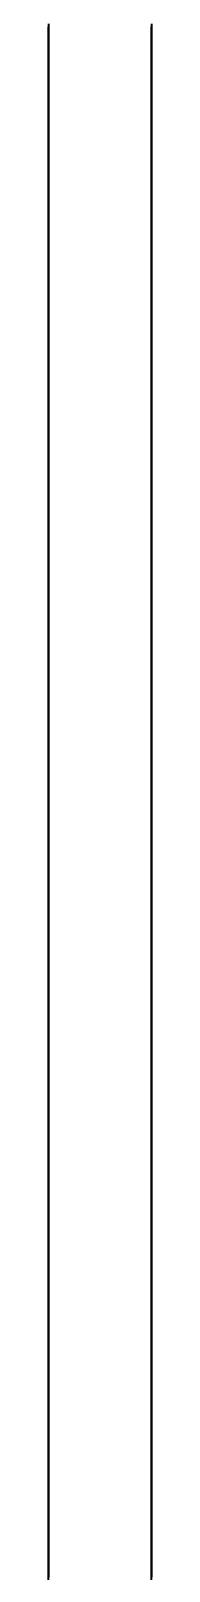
# Model space of a CAD drawing. Header units: millimetres. Extents: x 0 to 2382, y 0 to 420.
# Drawn here: x 141.666 to 141.916, y 123.368 to 127.101 of the extents above; entities that cross this region are included whole.
import ezdxf

# ---------------------------------------------------------------- set-up
doc = ezdxf.new("R2010")
doc.units = ezdxf.units.MM
doc.linetypes.add('IRAM-E-TRAZOS', pattern=[5, 4, -1])
doc.layers.add('02-OCULTA', color=4, linetype='IRAM-E-TRAZOS', lineweight=35)

msp = doc.modelspace()

# ---------------------------------------------------------------- linework, layer by layer
at = {"layer": '02-OCULTA'}
for points in [[(141.6659, 127.1182), (141.6659, 127.068), (141.6659, 127.0178), (141.6659, 126.9676), (141.6659, 126.9174), (141.6659, 126.8672), (141.6659, 126.8169), (141.6659, 126.7667), (141.6659, 126.7165), (141.6659, 126.6663), (141.6659, 126.6161), (141.6659, 126.5659), (141.6659, 126.5157), (141.6659, 126.4655), (141.6659, 126.4153), (141.6659, 126.3651), (141.6659, 126.3149), (141.6659, 126.2647), (141.6659, 126.2145), (141.6659, 126.1643), (141.6659, 126.1141), (141.6659, 126.0639), (141.6659, 126.0137), (141.6659, 125.9635), (141.6659, 125.9133), (141.6659, 125.8631), (141.6659, 125.8129), (141.6659, 125.7627), (141.6659, 125.7125), (141.6659, 125.6623), (141.6659, 125.6121), (141.6659, 125.5619), (141.6659, 125.5117), (141.6659, 125.4615), (141.6659, 125.4113), (141.6659, 125.3611), (141.6659, 125.3109), (141.6659, 125.2607), (141.6659, 125.2105), (141.6659, 125.1603), (141.6659, 125.1101), (141.6659, 125.0599), (141.6659, 125.0097), (141.6659, 124.9595), (141.6659, 124.9093), (141.6659, 124.8591), (141.6659, 124.8089), (141.6659, 124.7586), (141.6659, 124.7084), (141.6659, 124.6582), (141.6659, 124.608), (141.6659, 124.5578), (141.6659, 124.5076), (141.6659, 124.4574), (141.6659, 124.4072), (141.6659, 124.357), (141.6659, 124.3068), (141.6659, 124.2566), (141.6659, 124.2064), (141.6659, 124.1562), (141.6659, 124.106), (141.6659, 124.0558), (141.6659, 124.0056), (141.6659, 123.9554), (141.6659, 123.9052), (141.6659, 123.855), (141.6659, 123.8048), (141.6659, 123.7546), (141.6659, 123.7044), (141.6659, 123.6542), (141.6659, 123.604), (141.6659, 123.5538), (141.6659, 123.5036), (141.6659, 123.4534), (141.6659, 123.4032), (141.6659, 123.353)], [(141.6659, 123.3286), (141.6659, 123.3906), (141.6659, 123.4526), (141.6659, 123.5146), (141.6659, 123.5766), (141.6659, 123.6386), (141.6659, 123.7006), (141.6659, 123.7626), (141.6659, 123.8246), (141.6659, 123.8866), (141.6659, 123.9486), (141.6659, 124.0106), (141.6659, 124.0726), (141.6659, 124.1346), (141.6659, 124.1966), (141.6659, 124.2586), (141.6659, 124.3206), (141.6659, 124.3826), (141.6659, 124.4446), (141.6659, 124.5066), (141.6659, 124.5686), (141.6659, 124.6306), (141.6659, 124.6926), (141.6659, 124.7546), (141.6659, 124.8166), (141.6659, 124.8786), (141.6659, 124.9406), (141.6659, 125.0026), (141.6659, 125.0646), (141.6659, 125.1266), (141.6659, 125.1886), (141.6659, 125.2506), (141.6659, 125.3126), (141.6659, 125.3746), (141.6659, 125.4366), (141.6659, 125.4986), (141.6659, 125.5606), (141.6659, 125.6226), (141.6659, 125.6846), (141.6659, 125.7466), (141.6659, 125.8086), (141.6659, 125.8706), (141.6659, 125.9326), (141.6659, 125.9946), (141.6659, 126.0566), (141.6659, 126.1186), (141.6659, 126.1806), (141.6659, 126.2426), (141.6659, 126.3046), (141.6659, 126.3666), (141.6659, 126.4286), (141.6659, 126.4906), (141.6659, 126.5526), (141.6659, 126.6146), (141.6659, 126.6766), (141.6659, 126.7386), (141.6659, 126.8006), (141.6659, 126.8626), (141.6659, 126.9246), (141.6659, 126.9866), (141.6659, 127.0486), (141.6659, 127.1106)], [(141.9159, 127.1182), (141.9159, 127.068), (141.9159, 127.0178), (141.9159, 126.9676), (141.9159, 126.9174), (141.9159, 126.8672), (141.9159, 126.8169), (141.9159, 126.7667), (141.9159, 126.7165), (141.9159, 126.6663), (141.9159, 126.6161), (141.9159, 126.5659), (141.9159, 126.5157), (141.9159, 126.4655), (141.9159, 126.4153), (141.9159, 126.3651), (141.9159, 126.3149), (141.9159, 126.2647), (141.9159, 126.2145), (141.9159, 126.1643), (141.9159, 126.1141), (141.9159, 126.0639), (141.9159, 126.0137), (141.9159, 125.9635), (141.9159, 125.9133), (141.9159, 125.8631), (141.9159, 125.8129), (141.9159, 125.7627), (141.9159, 125.7125), (141.9159, 125.6623), (141.9159, 125.6121), (141.9159, 125.5619), (141.9159, 125.5117), (141.9159, 125.4615), (141.9159, 125.4113), (141.9159, 125.3611), (141.9159, 125.3109), (141.9159, 125.2607), (141.9159, 125.2105), (141.9159, 125.1603), (141.9159, 125.1101), (141.9159, 125.0599), (141.9159, 125.0097), (141.9159, 124.9595), (141.9159, 124.9093), (141.9159, 124.8591), (141.9159, 124.8089), (141.9159, 124.7586), (141.9159, 124.7084), (141.9159, 124.6582), (141.9159, 124.608), (141.9159, 124.5578), (141.9159, 124.5076), (141.9159, 124.4574), (141.9159, 124.4072), (141.9159, 124.357), (141.9159, 124.3068), (141.9159, 124.2566), (141.9159, 124.2064), (141.9159, 124.1562), (141.9159, 124.106), (141.9159, 124.0558), (141.9159, 124.0056), (141.9159, 123.9554), (141.9159, 123.9052), (141.9159, 123.855), (141.9159, 123.8048), (141.9159, 123.7546), (141.9159, 123.7044), (141.9159, 123.6542), (141.9159, 123.604), (141.9159, 123.5538), (141.9159, 123.5036), (141.9159, 123.4534), (141.9159, 123.4032), (141.9159, 123.353)], [(141.9159, 123.3286), (141.9159, 123.3906), (141.9159, 123.4526), (141.9159, 123.5146), (141.9159, 123.5766), (141.9159, 123.6386), (141.9159, 123.7006), (141.9159, 123.7626), (141.9159, 123.8246), (141.9159, 123.8866), (141.9159, 123.9486), (141.9159, 124.0106), (141.9159, 124.0726), (141.9159, 124.1346), (141.9159, 124.1966), (141.9159, 124.2586), (141.9159, 124.3206), (141.9159, 124.3826), (141.9159, 124.4446), (141.9159, 124.5066), (141.9159, 124.5686), (141.9159, 124.6306), (141.9159, 124.6926), (141.9159, 124.7546), (141.9159, 124.8166), (141.9159, 124.8786), (141.9159, 124.9406), (141.9159, 125.0026), (141.9159, 125.0646), (141.9159, 125.1266), (141.9159, 125.1886), (141.9159, 125.2506), (141.9159, 125.3126), (141.9159, 125.3746), (141.9159, 125.4366), (141.9159, 125.4986), (141.9159, 125.5606), (141.9159, 125.6226), (141.9159, 125.6846), (141.9159, 125.7466), (141.9159, 125.8086), (141.9159, 125.8706), (141.9159, 125.9326), (141.9159, 125.9946), (141.9159, 126.0566), (141.9159, 126.1186), (141.9159, 126.1806), (141.9159, 126.2426), (141.9159, 126.3046), (141.9159, 126.3666), (141.9159, 126.4286), (141.9159, 126.4906), (141.9159, 126.5526), (141.9159, 126.6146), (141.9159, 126.6766), (141.9159, 126.7386), (141.9159, 126.8006), (141.9159, 126.8626), (141.9159, 126.9246), (141.9159, 126.9866), (141.9159, 127.0486), (141.9159, 127.1106)]]:
    msp.add_lwpolyline(points, dxfattribs=at)

doc.saveas('drawing.dxf')
